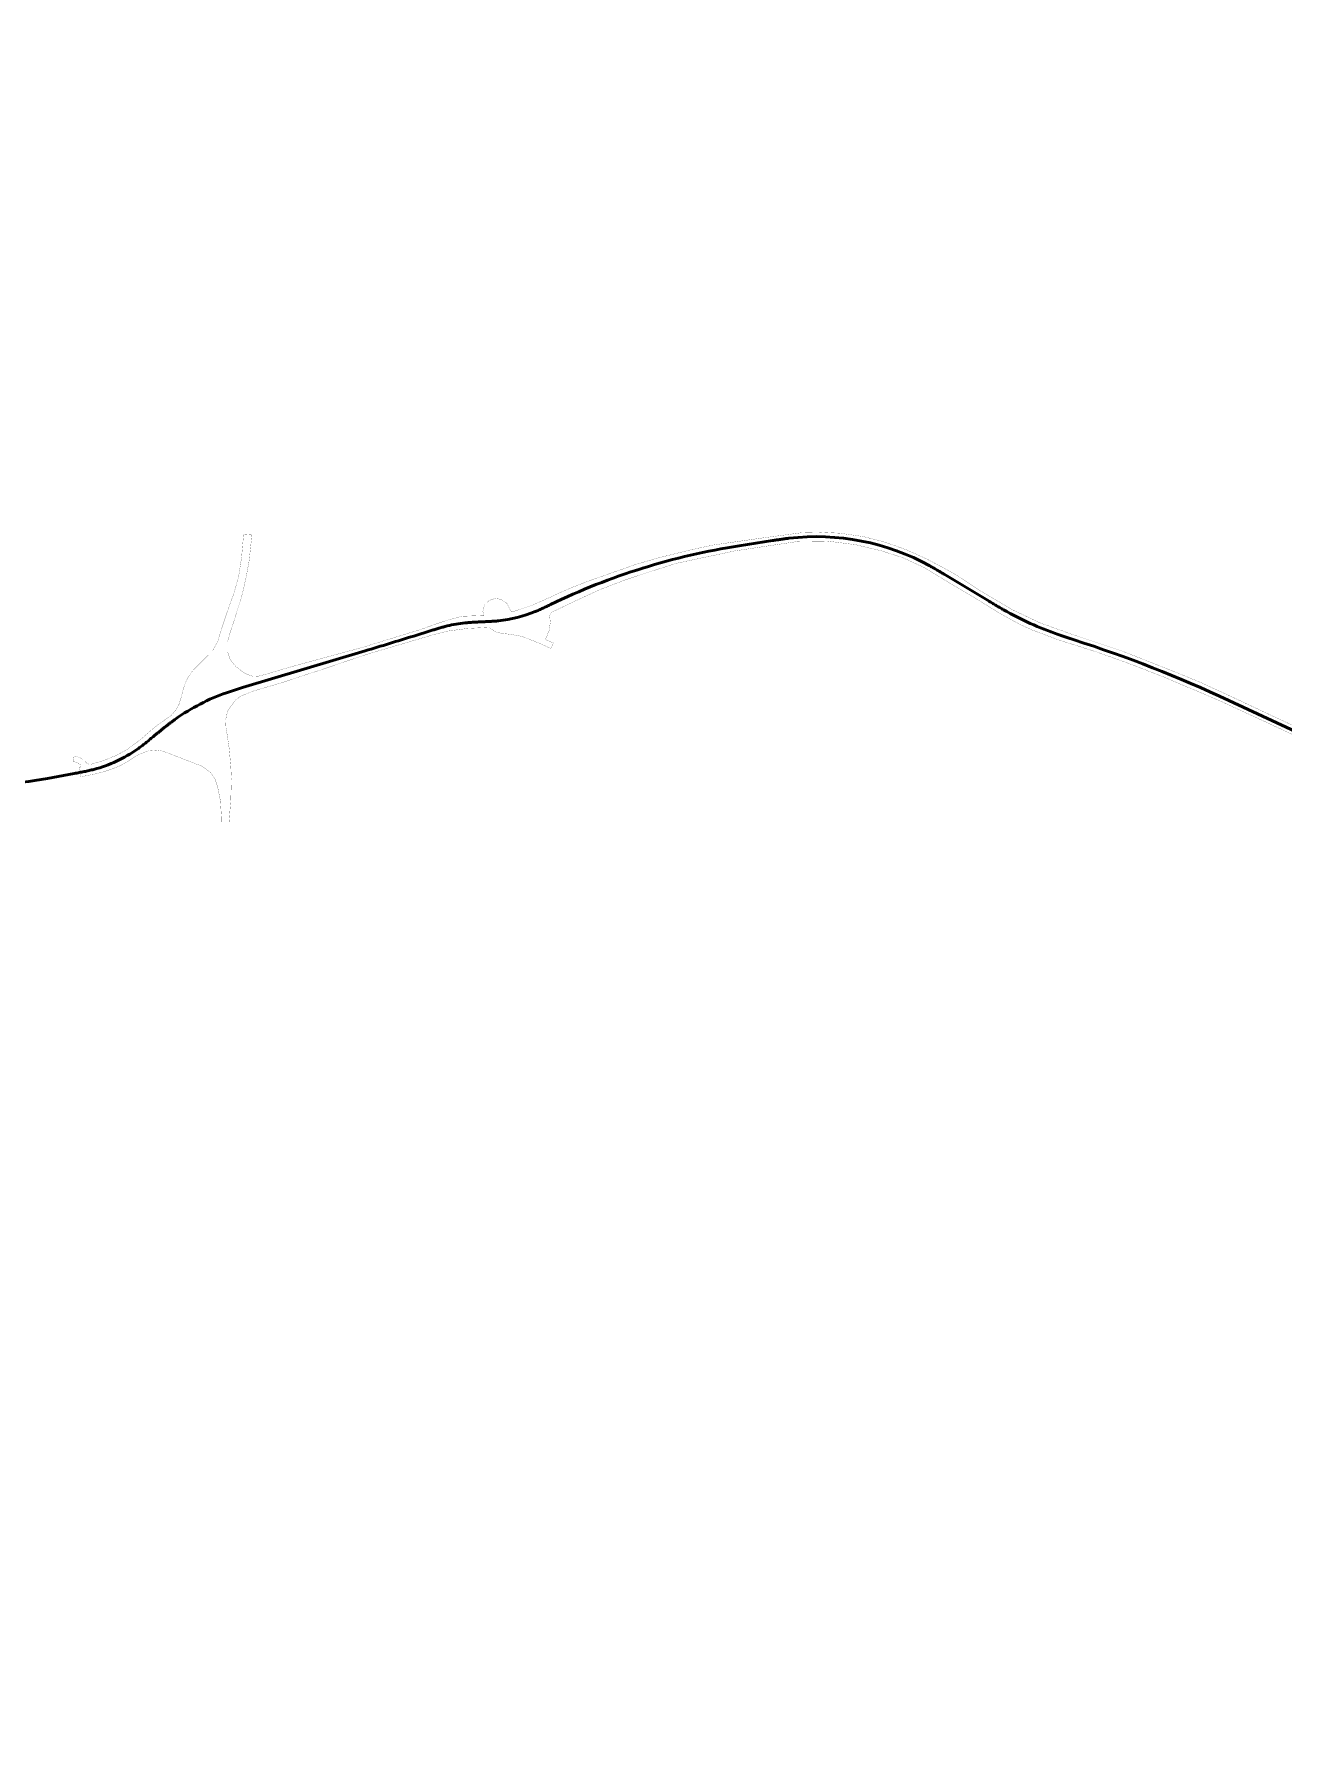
# Model space of a CAD drawing. Header units: millimetres. Extents: x 0 to 285450075, y -3000605 to 8125189010.
# Drawn here: x 6226050 to 6233515, y 5212075 to 5222277 of the extents above; entities that cross this region are included whole.
import ezdxf
from ezdxf import colors
from ezdxf.entities.mleader import LeaderData, LeaderLine
from ezdxf.math import Vec2, Vec3

# ---------------------------------------------------------------- set-up
doc = ezdxf.new("R2010")
doc.units = ezdxf.units.MM
doc.layers.add('!Полоса отвода', color=30, linetype='Continuous')
doc.layers.add('Основное направление 30.05.Ось трассы', color=7, linetype='Continuous')
doc.layers.add('ИС_Выноски', color=3, linetype='Continuous', lineweight=18)
doc.layers.add('ИС_Размер', color=3, linetype='Continuous', lineweight=18)
doc.styles.add('ISOCPEUR', font='isocpeur.ttf', dxfattribs={"width": 0.8, "oblique": 15, "height": 2.5})
doc.linetypes.add('гр.ПОЛЬ.10', pattern='A,6.75,-2,[131,ltypeshp.shx,S=0.75,R=0,X=-0.75,Y=-0.375],-2,6.75,[130,ltypeshp.shx,S=0.75,R=270.000001,X=-8.75,Y=-0.375],0', length=17.5)

# ---------------------------------------------------------------- blocks, each defined once
blk = doc.blocks.new('_DotBlank')
at = {"color": 0, "linetype": 'ByBlock', "lineweight": -2}
blk.add_line((-0.5, 0), (-1, 0), dxfattribs=at)
blk.add_circle((0, 0), 0.5, dxfattribs=at)

msp = doc.modelspace()

# ---------------------------------------------------------------- linework, layer by layer
at = {"layer": '!Полоса отвода', "color": 30, "linetype": 'гр.ПОЛЬ.10', "true_color": 0xff7f00, "transparency": 33554687, "const_width": 1}
msp.add_lwpolyline([(6233739.1766, 5218068.3431), (6233429.7289, 5218212.4181), (6233190.3705, 5218325.027), (6233013.9428, 5218405.6921), (6232902.6364, 5218451.6391), (6232566.8051, 5218584.6177), (6232290.7977, 5218676.5698), (6232066.8656, 5218756.469), (6231897.4307, 5218836.663), (6231710.6183, 5218947.0756), (6231575.3168, 5219036.7147), (6231488.4519, 5219085.7806), (6231380.9586, 5219142.2778), (6231259.8037, 5219196.35), (6231134.8543, 5219240.7648), (6231006.5473, 5219273.7023), (6230865.2378, 5219293.8721), (6230753.2573, 5219299.7155), (6230641.2983, 5219297.1357), (6230401.1476, 5219265.0482), (6230112.1976, 5219223.6102), (6229993.8569, 5219198.4013), (6229779.3707, 5219146.132), (6229643.7803, 5219106.1082), (6229405.8702, 5219022.7433), (6229301.8536, 5218984.2345), (6229208.4806, 5218945.4524), (6229126.956, 5218907.4346), (6229033.1358, 5218865.8064), (6228905.5757, 5218822.8757), (6228893.312, 5218839.4588), (6228876.4178, 5218873.5918), (6228842.1084, 5218898.6674), (6228803.8244, 5218903.5424), (6228769.4415, 5218891.2518), (6228741.8149, 5218864.7534), (6228731.9807, 5218827.2125), (6228738.4674, 5218802.1495), (6228608.1099, 5218797.1973), (6228535.634, 5218778.1454), (6228461.4928, 5218754.0088), (6228355.4949, 5218716.8516), (6228008.9717, 5218610.3), (6227757.8322, 5218542.3404), (6227623.1887, 5218505.6014), (6227526.6087, 5218478.4132), (6227425.2319, 5218447.8324), (6227391.8362, 5218439.5324), (6227357.4604, 5218437.8109), (6227315.5523, 5218453.5505), (6227283.7969, 5218474.5887), (6227247.0505, 5218504.1939), (6227220.7516, 5218542.4605), (6227206.9186, 5218583.8367), (6227206.6012, 5218645.1538), (6227216.8788, 5218684.8334), (6227231.8428, 5218730.9431), (6227260.9639, 5218822.2532), (6227281.828, 5218884.9637), (6227298.9802, 5218951.1301), (6227318.2466, 5219037.3706), (6227335.0746, 5219129.989), (6227351.824, 5219285.2979), (6227302.0769, 5219289.0337), (6227289.9655, 5219150.9526), (6227272.9473, 5219039.4585), (6227245.566, 5218939.3729), (6227203.7489, 5218822.9957), (6227171.8901, 5218727.7417), (6227147.5757, 5218647.8421), (6227117.2561, 5218592.8112), (6227007.4098, 5218482.573), (6226989.0561, 5218461.0645), (6226973.0461, 5218437.4169), (6226964.9849, 5218423.3339), (6226955.0769, 5218402.7932), (6226942.294, 5218365.8409), (6226931.3492, 5218322.3273), (6226916.5852, 5218272.4061), (6226897.9608, 5218238.1614), (6226870.2487, 5218205.6281), (6226773.9482, 5218137.1545), (6226683.4803, 5218058.4687), (6226606.1343, 5218001.0958), (6226538.5426, 5217964.8101), (6226467.5162, 5217936.035), (6226391.3943, 5217912.8091), (6226379.7031, 5217911.866), (6226363.7593, 5217919.7622), (6226341.1541, 5217941.4492), (6226326.638, 5217950.4191), (6226305.5768, 5217957.4002), (6226288.3684, 5217960.8764), (6226282.2614, 5217929.3356), (6226302.0579, 5217924.4091), (6226315.3387, 5217918.5275), (6226324.5384, 5217911.8055), (6226328.3408, 5217905.9234), (6226324.5838, 5217895.3637), (6226318.8434, 5217892.7744), (6226329.5407, 5217837.7775), (6226368.7438, 5217846.0437), (6226406.0677, 5217852.8516), (6226462.3478, 5217867.188), (6226508.9361, 5217882.7757), (6226555.0896, 5217899.6486), (6226603.5491, 5217926.2336), (6226640.2243, 5217949.7332), (6226675.0243, 5217971.2852), (6226735.1032, 5217993.7658), (6226778.0795, 5217997.0222), (6226820.3554, 5217991.0115), (6226884.2667, 5217966.2457), (6227053.3949, 5217900.7353), (6227103.8743, 5217864.3233), (6227131.111, 5217825.284), (6227146.3805, 5217778.5599), (6227163.3625, 5217694.0306), (6227169.8603, 5217590.2822), (6227167.8614, 5217517.4262), (6227156.0391, 5217361.0052), (6227198.7137, 5217357.6942), (6227225.0506, 5217697.1469), (6227229.1581, 5217824.6939), (6227225.3668, 5217899.9459), (6227215.2648, 5218010.584), (6227202.8889, 5218094.0391), (6227196.7165, 5218129.8305), (6227194.2667, 5218177.4978), (6227206.0375, 5218229.4721), (6227249.6611, 5218293.2323), (6227285.0666, 5218319.968), (6227360.1591, 5218350.3346), (6227548.4042, 5218405.5757), (6227633.7926, 5218434.7058), (6227757.4231, 5218474.4307), (6228041.7255, 5218570.7281), (6228430.7427, 5218685.3452), (6228525.915, 5218709.1974), (6228639.5201, 5218724.4128), (6228770.9302, 5218731.3426), (6228805.5699, 5218704.6724), (6228848.6713, 5218694.7043), (6228896.3287, 5218689.2217), (6228966.961, 5218676.9145), (6229068.0477, 5218637.0457), (6229138.8892, 5218604.5613), (6229154.0405, 5218637.9276), (6229106.6696, 5218658.3566), (6229128.2985, 5218712.0499), (6229135.6139, 5218760.6836), (6229131.7898, 5218798.6239), (6229138.2239, 5218818.7218), (6229270.0378, 5218881.6308), (6229431.8931, 5218956.537), (6229575.1515, 5219011.5194), (6229773.3724, 5219076.968), (6229891.5316, 5219114.2989), (6230086.288, 5219155.6006), (6230241.136, 5219188.4606), (6230458.4954, 5219220.9588), (6230614.9838, 5219244.5598), (6230791.4418, 5219246.9431), (6230963.0341, 5219224.513), (6231117.7925, 5219187.7151), (6231240.3938, 5219148.2494), (6231374.2906, 5219086.4746), (6231526.4733, 5218993.7136), (6231677.7181, 5218904.6477), (6231820.2603, 5218816.1978), (6231942.4267, 5218748.8482), (6232023.5064, 5218712.2471), (6232178.1573, 5218654.6984), (6232404.2762, 5218583.0818), (6232603.9039, 5218511.6071), (6232811.5356, 5218430.8963), (6232969.6583, 5218363.4936), (6233147.6159, 5218287.7263), (6233368.7224, 5218185.7371), (6233596.1652, 5218079.5837)], dxfattribs=at)
at = {"layer": 'ИС_Размер', "linetype": 'Continuous'}
msp.add_circle((6226064.7742, 5217311.3687), 148840.0322, dxfattribs=at)

# ---------------------------------------------------------------- next in the draw order: leaders
at = {"layer": 'ИС_Выноски', "color": 3}
ml = msp.add_multileader_mtext('Standard', dxfattribs=at)
ml.set_content('ПК70+50\\P24+3х33+24', color=3, style='ISOCPEUR')
ml.set_leader_properties(color=256, linetype='ByLayer', lineweight=-1)
ml.set_arrow_properties(name='DOTBLANK')
ml.build(insert=Vec2(0, 0))
ml.multileader.update_dxf_attribs({"text_left_attachment_type": 6, "text_right_attachment_type": 6, "dogleg_length": 0.36, "arrow_head_size": 1500, "scale": 25})
ctx = ml.context
ctx.base_point, ctx.scale, ctx.char_height, ctx.arrow_head_size, ctx.landing_gap_size, ctx.plane_origin, ctx.plane_x_axis, ctx.plane_y_axis = Vec3(6236691.2056, 5217349.7238), 25, 125, 1500, 2.25, Vec3(6242724.0352, 5214845.6196), Vec3(0.9999999999, 0.0000115032), Vec3(-0.0000115032, 0.9999999999)
ctx.left_attachment, ctx.right_attachment, ctx.text_align_type = 6, 6, 1
notes = []
notes.append((ctx, [(0, (1, 1, 0), (6236671.0754, 5217349.7235), (0.9999999999, 0.0000115032), 20.1302, [(1, [(6236451.887, 5217068.3139)], 0, [])])]))
ctx.mtext.insert, ctx.mtext.text_direction, ctx.mtext.rotation, ctx.mtext.width, ctx.mtext.alignment, ctx.mtext.flow_direction = Vec3(6237088.6703, 5217499.7283), Vec3(0.9999999999, 0.0000115032), 0.0000115032, 857.209003, 2, 5
ctx.mtext.has_bg_fill, ctx.mtext.bg_color, ctx.mtext.bg_scale_factor, ctx.mtext.bg_transparency, ctx.mtext.use_window_bg_color = 1, -1027028792, 1.5, 0, 1
for ctx, leaders in notes:
    for number, flags, end, landing, length, lines in leaders:
        leader = LeaderData()
        leader.index, (leader.has_last_leader_line, leader.has_dogleg_vector, leader.attachment_direction) = number, flags
        leader.last_leader_point, leader.dogleg_vector, leader.dogleg_length = Vec3(end), Vec3(landing), length
        for number, points, colour, breaks in lines:
            line = LeaderLine()
            line.index, line.vertices, line.color, line.breaks = number, Vec3.list(points), colors.encode_raw_color(colour), breaks
            leader.lines.append(line)
        ctx.leaders.append(leader)

# ---------------------------------------------------------------- next in the draw order: linework, layer by layer
at = {"layer": 'Основное направление 30.05.Ось трассы', "color": 1, "lineweight": 40, "true_color": 0xff0000, "flags": 128}
msp.add_lwpolyline([(6234250.5061, 5217802.4742), (6233192.5927, 5218294.3631, 0.0310959257), (6232266.8605, 5218656.677, -0.000390625), (6232243.0637, 5218664.3366, -0.0011718755), (6232219.2901, 5218672.0708, -0.0019531273), (6232195.5654, 5218679.9534, -0.0027343819), (6232171.9157, 5218688.058, -0.0449601114), (6231845.0035, 5218836.3053, -0.0027343819), (6231823.3246, 5218848.7561, -0.0019531273), (6231801.7634, 5218861.4097, -0.0011718755), (6231780.2817, 5218874.1977, -0.0003906251), (6231758.84, 5218887.0529), (6231490.4939, 5219048.127, 0.0005580358), (6231469.0493, 5219060.9774, 0.0016741087), (6231447.5477, 5219073.7318, 0.0027901859), (6231425.9331, 5219086.2938, 0.00390627), (6231404.1523, 5219098.5651, 0.1569769084), (6230562.2297, 5219263.5193, 0.00390627), (6230537.4285, 5219260.3747, 0.0027901859), (6230512.6716, 5219256.8981, 0.0016741086), (6230487.9465, 5219253.2006, 0.0005580357), (6230463.2382, 5219249.3928), (6230265.4014, 5219218.7533, 0.0743248314), (6229136.2706, 5218866.9608, -0.0002441407), (6229125.0163, 5218861.5232, -0.000732422), (6229113.7505, 5218856.1072, -0.0012207037), (6229102.4637, 5218850.7353, -0.0017089861), (6229091.1456, 5218845.4296, -0.0021972691), (6229079.7865, 5218840.2125, -0.0026855532), (6229068.3769, 5218835.1066, -0.0031738388), (6229056.9083, 5218830.1347, -0.0036621259), (6229045.3728, 5218825.3201, -0.0712441728), (6228825.3528, 5218770.1564, -0.0036621257), (6228812.9104, 5218768.9592, -0.0031738388), (6228800.4527, 5218767.9323, -0.0026855532), (6228787.9838, 5218767.0513, -0.0021972691), (6228775.507, 5218766.2922, -0.0017089861), (6228763.0245, 5218765.6306, -0.0012207036), (6228750.5384, 5218765.0422, -0.0007324219), (6228738.05, 5218764.5025, -0.0002441407), (6228725.5607, 5218763.9872, 0.0002441407), (6228713.0716, 5218763.4719, 0.000732422), (6228700.5832, 5218762.9322, 0.0012207037), (6228688.0971, 5218762.3437, 0.0017089859), (6228675.6147, 5218761.6821, 0.0021972691), (6228663.1378, 5218760.923, 0.0026855534), (6228650.6689, 5218760.0421, 0.0031738388), (6228638.2112, 5218759.0151, 0.0036621257), (6228625.7688, 5218757.818, 0.033963494), (6228518.7999, 5218739.3117, 0.0036621257), (6228506.6785, 5218736.2592, 0.0031738388), (6228494.5999, 5218733.0412, 0.0026855534), (6228482.5598, 5218729.6819, 0.0021972691), (6228470.5531, 5218726.2052, 0.001708986), (6228458.5738, 5218722.6348, 0.0012207037), (6228446.6157, 5218718.9943, 0.000732422), (6228434.6719, 5218715.307, 0.0002441406), (6228422.7354, 5218711.5965), (6228318.985, 5218679.3081, -0.002532556), (6228028.3541, 5218590.4723), (6227295.6625, 5218370.5655, 0.0001627604), (6227283.6909, 5218366.9696, 0.0004882813), (6227271.724, 5218363.3581, 0.0008138023), (6227259.7665, 5218359.7154, 0.0011393235), (6227247.8234, 5218356.026, 0.0014648448), (6227235.8996, 5218352.2745, 0.0017903664), (6227224.0006, 5218348.4455, 0.0021158888), (6227212.1318, 5218344.5236, 0.0024414111), (6227200.2993, 5218340.4937, 0.071738638), (6226895.8754, 5218183.367, 0.0041829101), (6226878.5487, 5218170.7799, 0.0036251836), (6226861.4206, 5218157.9237, 0.0030674592), (6226844.4661, 5218144.8393, 0.0025097367), (6226827.6585, 5218131.5667, 0.0019520158), (6226810.9701, 5218118.1445, 0.0013942962), (6226794.3718, 5218104.611, 0.0008365773), (6226777.834, 5218091.0035, 0.0002788591), (6226761.3267, 5218077.3592, -0.0002929687), (6226749.7643, 5218067.8026, -0.0008789065), (6226738.18, 5218058.2735, -0.0014648448), (6226726.5512, 5218048.7987, -0.0020507842), (6226714.8561, 5218039.406, -0.0026367249), (6226703.0734, 5218030.1234, -0.0032226674), (6226691.1829, 5218020.9795, -0.003808612), (6226679.1649, 5218012.0038, -0.0043945592), (6226667.0013, 5218003.2264, -0.090323627), (6226407.1186, 5217882.1648, -0.0043945597), (6226392.5733, 5217878.5003, -0.0038086122), (6226377.9698, 5217875.075, -0.0032226674), (6226363.3195, 5217871.8553, -0.0026367249), (6226348.6325, 5217868.8075, -0.0020507842), (6226333.9175, 5217865.8976, -0.0014648447), (6226319.1824, 5217863.0911, -0.0008789066), (6226304.4343, 5217860.3538, -0.0002929689), (6226289.6798, 5217857.6511), (6226129.7881, 5217828.4263, -0.0304875039), (6225827.3803, 5217792.0154)], format="xyb", dxfattribs=at)

doc.saveas('drawing.dxf')
